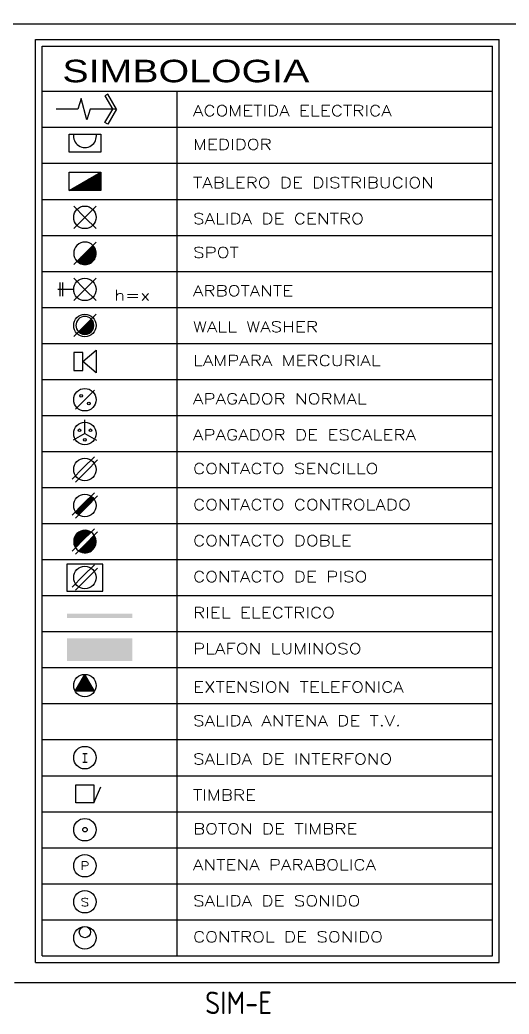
# Model space of a CAD drawing. Header units: millimetres. Extents: x 2198.5 to 2287.8, y 1208.8 to 1298.1.
# Drawn here: x 2259.01 to 2265.53, y 1254.58 to 1267.83 of the extents above; entities that cross this region are included whole.
import ezdxf
from ezdxf.enums import TextEntityAlignment as Align

# ---------------------------------------------------------------- set-up
doc = ezdxf.new("R2010")
doc.units = ezdxf.units.MM
doc.layers.add('2', color=7, linetype='Continuous')
doc.styles.add('ARCHQUICK', font='ARCHQUIK.SHX')
doc.styles.add('LETRA09', font='SIMPLEX', dxfattribs={"width": 1.25, "height": 0.09})
doc.styles.add('LETRA12', font='SIMPLEX', dxfattribs={"width": 1.25, "height": 0.12})
doc.styles.get("Standard").update_dxf_attribs({"font": 'arial.ttf'})
doc.styles.add('T09', font='SIMPLEX', dxfattribs={"width": 1.25, "height": 0.09})

# ---------------------------------------------------------------- blocks, each defined once
blk = doc.blocks.new('CONTC')
for p, q in [((-0.018, 0.018), (0.106, 0.141)), ((-0.018, 0.018), (-0.141, -0.106)), ((-0.097, -0.076), (0.076, 0.097)), ((-0.09, -0.083), (0.083, 0.09)), ((-0.083, -0.09), (0.09, 0.083)), ((-0.076, -0.097), (0.097, 0.076)), ((0.018, -0.018), (0.141, 0.106)), ((0.018, -0.018), (-0.106, -0.141))]:
    blk.add_line(p, q)
blk.add_circle((0, 0), 0.125)
blk = doc.blocks.new('CONTROL')
for centre, radius in [((0, 0), 0.125), ((0, 0.0625), 0.0625)]:
    blk.add_circle(centre, radius)
blk = doc.blocks.new('SONIDO')
blk.add_circle((0, 0), 0.125)
at = {"style": 'LETRA09', "width": 1.25}
blk.add_text('S', height=0.09, dxfattribs=at).set_placement((0, -0.05), align=Align.CENTER)
blk = doc.blocks.new('ACOME')
for p, q in [((-0.488, 0.152), (-0.538, 0.002)), ((-0.413, -0.148), (-0.488, 0.152)), ((-0.12, 0.208), (-0.159, 0.185)), ((-0.159, 0.185), (-0.05, -0.003)), ((0, 0), (-0.12, 0.208)), ((-0.538, 0.002), (-0.838, 0.002)), ((-0.363, 0.002), (-0.413, -0.148)), ((0, 0), (-0.363, 0)), ((-0.159, -0.185), (-0.051, 0.002)), ((0, 0), (-0.12, -0.208)), ((-0.12, -0.208), (-0.159, -0.185))]:
    blk.add_line(p, q)
blk = doc.blocks.new('TIMBRE', base_point=(26.075, 15))
for p, q in [((25.975, 15.2), (26.175, 15.2)), ((25.975, 15), (25.975, 15.2)), ((26.175, 15.2), (26.175, 15)), ((26.175, 15), (26.25, 15.175)), ((26.175, 15), (25.975, 15))]:
    blk.add_line(p, q)
blk = doc.blocks.new('INT')
for p, q in [((0.024, 0.041), (-0.024, 0.041)), ((-0.024, -0.05), (0.024, -0.05))]:
    blk.add_line(p, q)
blk.add_circle((0, 0), 0.125)
at = {"style": 'LETRA09', "width": 1.25}
blk.add_text('I', height=0.09, dxfattribs=at).set_placement((0, -0.05), align=Align.CENTER)
blk = doc.blocks.new('*X304')
for p, q in [((24.45, 13.938), (24.45, 14.038)), ((24.46, 13.938), (24.46, 14.056)), ((24.47, 13.938), (24.47, 14.073)), ((24.48, 13.938), (24.48, 14.09)), ((24.49, 13.938), (24.49, 14.108)), ((24.5, 13.938), (24.5, 14.125)), ((24.51, 13.938), (24.51, 14.108)), ((24.52, 13.938), (24.52, 14.09)), ((24.53, 13.938), (24.53, 14.073)), ((24.54, 13.938), (24.54, 14.056)), ((24.55, 13.938), (24.55, 14.038)), ((24.4, 13.938), (24.4, 13.952)), ((24.41, 13.938), (24.41, 13.969)), ((24.42, 13.938), (24.42, 13.986)), ((24.43, 13.938), (24.43, 14.004)), ((24.44, 13.938), (24.44, 14.021)), ((24.56, 13.938), (24.56, 14.021)), ((24.57, 13.938), (24.57, 14.004)), ((24.58, 13.938), (24.58, 13.986)), ((24.59, 13.938), (24.59, 13.969)), ((24.6, 13.938), (24.6, 13.952))]:
    blk.add_line(p, q)
blk = doc.blocks.new('FONO')
for p, q in [((-0.108, -0.062), (0, 0.125)), ((0.108, -0.062), (0, 0.125)), ((0.108, -0.062), (-0.108, -0.062))]:
    blk.add_line(p, q)
blk.add_circle((0, 0), 0.125)
blk.add_blockref('*X304', (-24.5, -14))
blk = doc.blocks.new('*X367')
for p, q in [((25.43, 15), (25.43, 15.131)), ((25.44, 15), (25.44, 15.137)), ((25.45, 15), (25.45, 15.143)), ((25.46, 15), (25.46, 15.149)), ((25.47, 15), (25.47, 15.154)), ((25.48, 15), (25.48, 15.16)), ((25.49, 15), (25.49, 15.166)), ((25.5, 15), (25.5, 15.171)), ((25.51, 15), (25.51, 15.177)), ((25.52, 15), (25.52, 15.183)), ((25.53, 15), (25.53, 15.189)), ((25.54, 15), (25.54, 15.194)), ((25.23, 15), (25.23, 15.017)), ((25.24, 15), (25.24, 15.023)), ((25.25, 15), (25.25, 15.029)), ((25.26, 15), (25.26, 15.034)), ((25.27, 15), (25.27, 15.04)), ((25.28, 15), (25.28, 15.046)), ((25.29, 15), (25.29, 15.051)), ((25.3, 15), (25.3, 15.057)), ((25.31, 15), (25.31, 15.063)), ((25.32, 15), (25.32, 15.069)), ((25.33, 15), (25.33, 15.074)), ((25.34, 15), (25.34, 15.08)), ((25.35, 15), (25.35, 15.086)), ((25.36, 15), (25.36, 15.091)), ((25.37, 15), (25.37, 15.097)), ((25.38, 15), (25.38, 15.103)), ((25.39, 15), (25.39, 15.109)), ((25.4, 15), (25.4, 15.114)), ((25.41, 15), (25.41, 15.12)), ((25.42, 15), (25.42, 15.126)), ((25.21, 15), (25.21, 15.006)), ((25.22, 15), (25.22, 15.011))]:
    blk.add_line(p, q)
blk = doc.blocks.new('BREAKER', base_point=(25.375, 15))
for p, q in [((25.2, 15), (25.55, 15.2)), ((25.2, 15.2), (25.55, 15.2)), ((25.2, 15), (25.2, 15.2)), ((25.55, 15.2), (25.55, 15)), ((25.55, 15), (25.2, 15))]:
    blk.add_line(p, q)
blk.add_blockref('*X367', (0, 0))
blk = doc.blocks.new('MED', base_point=(27.025, 15))
for p, q in [((26.85, 15.2), (27.2, 15.2)), ((26.85, 15), (26.85, 15.2)), ((27.2, 15.2), (27.2, 15)), ((27.2, 15), (26.85, 15))]:
    blk.add_line(p, q)
blk.add_arc((27.025, 15.177), 0.127, 169.6111, 10.3889)
blk = doc.blocks.new('CONTP')
for p, q in [((-0.2, 0.15), (-0.2, -0.15)), ((0.2, 0.15), (-0.2, 0.15)), ((-0.018, 0.018), (0.106, 0.141)), ((0.2, -0.15), (0.2, 0.15)), ((-0.018, 0.018), (-0.141, -0.106)), ((0.018, -0.018), (0.141, 0.106)), ((0.018, -0.018), (-0.106, -0.141)), ((-0.2, -0.15), (0.2, -0.15))]:
    blk.add_line(p, q)
blk.add_circle((0, 0), 0.125)
blk = doc.blocks.new('*X262')
for p, q in [((26.38, 14.965), (26.38, 15.035)), ((26.39, 14.941), (26.39, 15.059)), ((26.4, 14.935), (26.4, 15.075)), ((26.41, 14.945), (26.41, 15.087)), ((26.42, 14.955), (26.42, 15.096)), ((26.43, 14.965), (26.43, 15.104)), ((26.44, 14.975), (26.44, 15.11)), ((26.45, 14.985), (26.45, 15.115)), ((26.46, 14.995), (26.46, 15.118)), ((26.47, 15.005), (26.47, 15.121)), ((26.48, 15.015), (26.48, 15.123)), ((26.49, 15.025), (26.49, 15.125)), ((26.5, 15.035), (26.5, 15.125)), ((26.51, 15.045), (26.51, 15.125)), ((26.52, 15.055), (26.52, 15.123)), ((26.53, 15.065), (26.53, 15.121)), ((26.54, 15.075), (26.54, 15.118)), ((26.55, 15.085), (26.55, 15.115)), ((26.56, 15.095), (26.56, 15.11))]:
    blk.add_line(p, q)
blk = doc.blocks.new('*X261')
for p, q in [((26.56, 14.89), (26.56, 15.025)), ((26.57, 14.896), (26.57, 15.035)), ((26.58, 14.904), (26.58, 15.045)), ((26.59, 14.913), (26.59, 15.055)), ((26.6, 14.925), (26.6, 15.065)), ((26.61, 14.941), (26.61, 15.059)), ((26.62, 14.965), (26.62, 15.035)), ((26.45, 14.885), (26.45, 14.915)), ((26.46, 14.882), (26.46, 14.925)), ((26.47, 14.879), (26.47, 14.935)), ((26.48, 14.877), (26.48, 14.945)), ((26.49, 14.875), (26.49, 14.955)), ((26.5, 14.875), (26.5, 14.965)), ((26.51, 14.875), (26.51, 14.975)), ((26.52, 14.877), (26.52, 14.985)), ((26.53, 14.879), (26.53, 14.995)), ((26.54, 14.882), (26.54, 15.005)), ((26.55, 14.885), (26.55, 15.015)), ((26.44, 14.89), (26.44, 14.905))]:
    blk.add_line(p, q)
blk = doc.blocks.new('CONT2')
for p, q in [((0.069, 0.104), (0.106, 0.141)), ((-0.018, 0.018), (-0.104, -0.069)), ((-0.018, 0.018), (0.069, 0.104)), ((0.018, -0.018), (0.104, 0.069)), ((0.104, 0.069), (0.141, 0.106)), ((-0.104, -0.069), (-0.141, -0.106)), ((0.018, -0.018), (-0.106, -0.141))]:
    blk.add_line(p, q)
for start, end in [(33.463, 213.463), (236.537, 33.463), (213.463, 236.537)]:
    blk.add_arc((0, 0), 0.125, start, end)
for name in ['*X262', '*X261']:
    blk.add_blockref(name, (-26.5, -15))
blk = doc.blocks.new('CONT')
for p, q in [((-0.018, 0.018), (0.106, 0.141)), ((-0.018, 0.018), (-0.141, -0.106)), ((0.018, -0.018), (0.141, 0.106)), ((0.018, -0.018), (-0.106, -0.141))]:
    blk.add_line(p, q)
blk.add_circle((0, 0), 0.125)
blk = doc.blocks.new('APAG-ESC', base_point=(25.5, 16))
for q in [(25.5, 16.15), (25.37, 15.925), (25.63, 15.925)]:
    blk.add_line((25.5, 16), q)
for centre, radius in [((25.5, 16), 0.125), ((25.439, 16.035), 0.0147), ((25.561, 16.035), 0.0147), ((25.5, 15.93), 0.0147)]:
    blk.add_circle(centre, radius)
blk = doc.blocks.new('APAG')
for q in [(-0.106, -0.106), (0.106, 0.106)]:
    blk.add_line((0, 0), q)
for centre, radius in [((0, 0), 0.125), ((-0.042, 0.042), 0.015), ((0.042, -0.042), 0.015)]:
    blk.add_circle(centre, radius)
blk = doc.blocks.new('MERC', base_point=(26.7, 14.375))
for p, q in [((26.8, 14.475), (26.7, 14.475)), ((26.7, 14.475), (26.7, 14.275)), ((26.8, 14.375), (26.95, 14.5)), ((26.8, 14.275), (26.8, 14.475)), ((26.95, 14.5), (26.95, 14.25)), ((26.95, 14.25), (26.8, 14.375)), ((26.7, 14.275), (26.8, 14.275))]:
    blk.add_line(p, q)
blk = doc.blocks.new('*X363')
for p, q in [((27.53, 13.905), (27.53, 14.03)), ((27.54, 13.908), (27.54, 14.04)), ((27.55, 13.913), (27.55, 14.05)), ((27.56, 13.92), (27.56, 14.06)), ((27.57, 13.929), (27.57, 14.07)), ((27.58, 13.94), (27.58, 14.06)), ((27.59, 13.956), (27.59, 14.044)), ((27.43, 13.929), (27.43, 13.93)), ((27.44, 13.92), (27.44, 13.94)), ((27.45, 13.913), (27.45, 13.95)), ((27.46, 13.908), (27.46, 13.96)), ((27.47, 13.905), (27.47, 13.97)), ((27.48, 13.902), (27.48, 13.98)), ((27.49, 13.901), (27.49, 13.99)), ((27.5, 13.9), (27.5, 14)), ((27.51, 13.901), (27.51, 14.01)), ((27.52, 13.902), (27.52, 14.02))]:
    blk.add_line(p, q)
blk = doc.blocks.new('WASHER', base_point=(27.5, 14))
for p, q in [((27.5, 14), (27.571, 14.071)), ((27.571, 14.071), (27.624, 14.124)), ((27.429, 13.929), (27.376, 13.876)), ((27.5, 14), (27.429, 13.929))]:
    blk.add_line(p, q)
blk.add_circle((27.5, 14), 0.125)
for start, end in [(45, 225), (225, 45)]:
    blk.add_arc((27.5, 14), 0.1, start, end)
blk.add_blockref('*X363', (0, 0))
blk = doc.blocks.new('ARBOT')
for p, q in [((0.3, 0), (0.176, 0.124)), ((0.3, 0), (0.424, 0.124)), ((0.175, 0), (0, 0)), ((0.025, -0.075), (0.025, 0.075)), ((0.05, 0.075), (0.05, -0.075)), ((0.3, 0), (0.176, -0.124)), ((0.3, 0), (0.424, -0.124))]:
    blk.add_line(p, q)
blk.add_circle((0.3, 0), 0.125)
blk = doc.blocks.new('*X365')
for p, q in [((27.51, 15.875), (27.51, 16.01)), ((27.52, 15.877), (27.52, 16.02)), ((27.53, 15.879), (27.53, 16.03)), ((27.54, 15.882), (27.54, 16.04)), ((27.55, 15.885), (27.55, 16.05)), ((27.56, 15.89), (27.56, 16.06)), ((27.57, 15.896), (27.57, 16.07)), ((27.58, 15.904), (27.58, 16.08)), ((27.59, 15.913), (27.59, 16.087)), ((27.6, 15.925), (27.6, 16.075)), ((27.61, 15.941), (27.61, 16.059)), ((27.62, 15.965), (27.62, 16.035)), ((27.42, 15.904), (27.42, 15.92)), ((27.43, 15.896), (27.43, 15.93)), ((27.44, 15.89), (27.44, 15.94)), ((27.45, 15.885), (27.45, 15.95)), ((27.46, 15.882), (27.46, 15.96)), ((27.47, 15.879), (27.47, 15.97)), ((27.48, 15.877), (27.48, 15.98)), ((27.49, 15.875), (27.49, 15.99)), ((27.5, 15.875), (27.5, 16))]:
    blk.add_line(p, q)
blk = doc.blocks.new('SPOT', base_point=(27.5, 16))
for p, q in [((27.588, 16.088), (27.624, 16.124)), ((27.5, 16), (27.588, 16.088)), ((27.5, 16), (27.376, 15.876))]:
    blk.add_line(p, q)
for start, end in [(45, 225), (225, 45)]:
    blk.add_arc((27.5, 16), 0.125, start, end)
blk.add_blockref('*X365', (0, 0))
blk = doc.blocks.new('CENTRO')
for q in [(-0.124, 0.124), (0.124, 0.124), (-0.124, -0.124), (0.124, -0.124)]:
    blk.add_line((0, 0), q)
blk.add_circle((0, 0), 0.125)
blk = doc.blocks.new('BOTON')
for radius in [0.125, 0.025]:
    blk.add_circle((0, 0), radius)
blk = doc.blocks.new('PARAB', base_point=(37.25, 6.875))
blk.add_circle((37.25, 6.875), 0.125)
at = {"style": 'T09', "width": 1.25}
blk.add_text('P', height=0.09, dxfattribs=at).set_placement((37.25, 6.875), align=Align.MIDDLE)
blk = doc.blocks.new('SIMB-E')
for p, q in [((-5.15, 0), (-5.15, 10.25)), ((-5.15, 10.25), (0, 10.25)), ((-5.075, 0.075), (-5.075, 10.175)), ((-5.075, 10.175), (-0.075, 10.175)), ((-0.075, 0.075), (-0.075, 10.175)), ((0, 0), (0, 10.25)), ((-5.075, 9.675), (-0.075, 9.675)), ((-3.575, 0.075), (-3.575, 9.675)), ((-5.075, 9.275), (-0.075, 9.275)), ((-5.075, 8.875), (-0.075, 8.875)), ((-5.075, 8.475), (-0.075, 8.475)), ((-5.075, 8.075), (-0.075, 8.075)), ((-5.075, 7.675), (-0.075, 7.675)), ((-5.075, 7.275), (-0.075, 7.275)), ((-5.075, 6.875), (-0.075, 6.875)), ((-5.075, 6.475), (-0.075, 6.475)), ((-5.075, 6.075), (-0.075, 6.075)), ((-5.075, 5.675), (-0.075, 5.675)), ((-5.075, 5.275), (-0.075, 5.275)), ((-5.075, 4.875), (-0.075, 4.875)), ((-5.075, 4.475), (-0.075, 4.475)), ((-5.075, 4.075), (-0.075, 4.075)), ((-5.075, 3.675), (-0.075, 3.675)), ((-5.075, 3.275), (-0.075, 3.275)), ((-5.075, 2.875), (-0.075, 2.875)), ((-5.075, 2.475), (-0.075, 2.475)), ((-5.075, 2.075), (-0.075, 2.075)), ((-5.075, 1.675), (-0.075, 1.675)), ((-5.075, 1.275), (-0.075, 1.275)), ((-5.075, 0.875), (-0.075, 0.875)), ((-5.075, 0.475), (-0.075, 0.475)), ((-5.15, 0), (0, 0)), ((-5.075, 0.075), (-0.075, 0.075))]:
    blk.add_line(p, q)
for points in [[(-4.8, 3.875), (-4.8, 3.825), (-4.075, 3.875), (-4.075, 3.825)], [(-4.8, 3.6), (-4.8, 3.35), (-4.075, 3.6), (-4.075, 3.35)]]:
    blk.add_trace(points)
at = {"xscale": 0.8, "yscale": 0.8, "zscale": 0.8}
blk.add_blockref('ACOME', (-4.25, 9.475), dxfattribs=at)
for name, p in [('MED', (-4.6, 9)), ('BREAKER', (-4.6, 8.575)), ('CENTRO', (-4.6, 8.275)), ('SPOT', (-4.6, 7.875)), ('ARBOT', (-4.9, 7.475)), ('WASHER', (-4.6, 7.075)), ('MERC', (-4.725, 6.675)), ('APAG', (-4.6, 6.25)), ('APAG-ESC', (-4.6, 5.875)), ('CONT', (-4.6, 5.475)), ('CONTC', (-4.6, 5.075)), ('CONT2', (-4.6, 4.675)), ('CONTP', (-4.6, 4.275)), ('FONO', (-4.6, 3.075)), ('INT', (-4.6, 2.275)), ('TIMBRE', (-4.6, 1.775)), ('BOTON', (-4.6, 1.475)), ('PARAB', (-4.6, 1.075)), ('SONIDO', (-4.6, 0.675)), ('CONTROL', (-4.6, 0.275))]:
    blk.add_blockref(name, p)
at = {"width": 1.25}
blk.add_text('SIMBOLOGIA', height=0.25, dxfattribs=at).set_placement((-4.85, 9.775))
at = {"style": 'LETRA12', "width": 1.25}
for s, p in [('ACOMETIDA ELECTRICA', (-3.4, 9.4)), ('MEDIDOR', (-3.4, 9.025)), ('TABLERO DE DISTRIBUCION', (-3.4, 8.6)), ('SALIDA DE CENTRO', (-3.4, 8.2)), ('SPOT', (-3.4, 7.825)), ('ARBOTANTE', (-3.4, 7.4)), ('h=x', (-4.275, 7.35)), ('WALL WASHER', (-3.4, 7)), ('LAMPARA MERCURIAL', (-3.4, 6.625)), ('APAGADOR NORMAL', (-3.4, 6.2)), ('APAGADOR DE ESCALERA', (-3.4, 5.8)), ('CONTACTO SENCILLO', (-3.4, 5.425)), ('CONTACTO CONTROLADO', (-3.4, 5.025)), ('CONTACTO DOBLE', (-3.4, 4.625)), ('CONTACTO DE PISO', (-3.4, 4.225)), ('RIEL ELECTRICO', (-3.4, 3.825)), ('PLAFON LUMINOSO', (-3.4, 3.425)), ('EXTENSION TELEFONICA', (-3.4, 3)), ('SALIDA ANTENA DE T.V.', (-3.4, 2.625)), ('SALIDA DE INTERFONO', (-3.4, 2.2)), ('TIMBRE', (-3.4, 1.8)), ('BOTON DE TIMBRE', (-3.4, 1.425)), ('ANTENA PARABOLICA', (-3.4, 1.025)), ('SALIDA DE SONIDO', (-3.4, 0.625)), ('CONTROL DE SONIDO', (-3.4, 0.225))]:
    blk.add_text(s, height=0.12, dxfattribs=at).set_placement(p)

msp = doc.modelspace()

# ---------------------------------------------------------------- linework, layer by layer
at = {"color": 1}
msp.add_lwpolyline([(2248.863, 1297.481), (2248.863, 1267.781), (2269.863, 1267.781), (2269.863, 1297.481)], close=True, dxfattribs=at)
at = {"layer": '2', "color": 4}
for p, q in [((2255.583, 1267.781), (2265.663, 1267.781)), ((2258.943, 1255.006), (2262.303, 1255.006)), ((2262.303, 1255.006), (2265.663, 1255.006))]:
    msp.add_line(p, q, dxfattribs=at)

# ---------------------------------------------------------------- block references
at = {"layer": '2', "xscale": 1.200000000000003, "yscale": 1.200000000000003, "zscale": 1.200000000000003}
msp.add_blockref('SIMB-E', (2265.401, 1255.271), dxfattribs=at)

# ---------------------------------------------------------------- texts
at = {"layer": '2', "style": 'ARCHQUICK'}
msp.add_text('SIM-E', height=0.3, dxfattribs=at).set_placement((2261.482, 1254.584))

doc.saveas('drawing.dxf')
